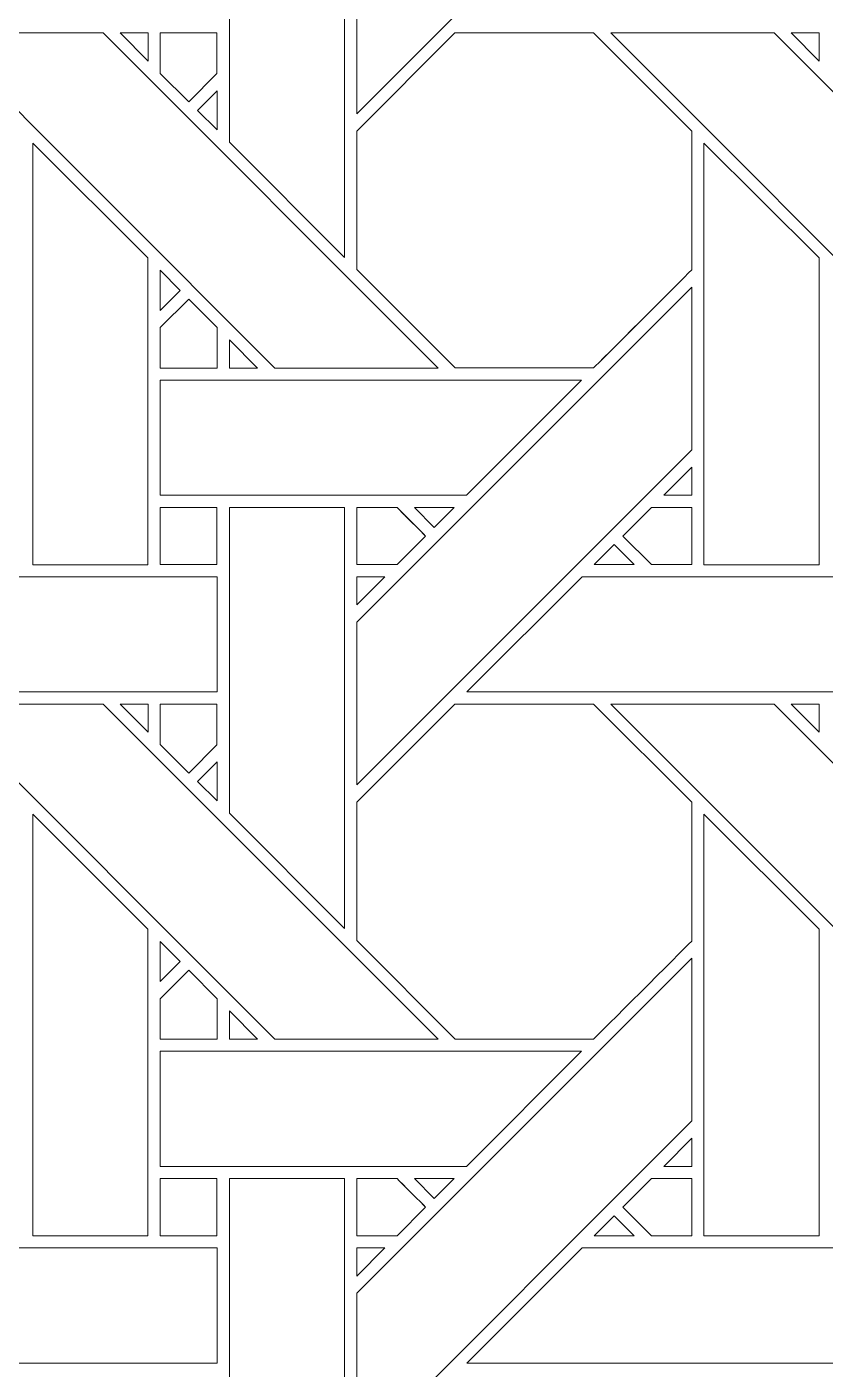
# Model space of a CAD drawing. Header units: inches. Extents: x 4.4 to 20.4, y 5.1 to 13.1.
# Drawn here: x 8.359 to 9.488, y 9.342 to 11.239 of the extents above; entities that cross this region are included whole.
import ezdxf

# ---------------------------------------------------------------- set-up
doc = ezdxf.new("R2010")
doc.units = ezdxf.units.IN
doc.header["$MEASUREMENT"] = 0
doc.layers.add('Design', color=7, linetype='Continuous', lineweight=0)

msp = doc.modelspace()

# ---------------------------------------------------------------- linework, layer by layer
at = {"layer": 'Design'}
for points, knots in [([(4.3829, 13.0948), (4.3829, 13.0948), (4.3829, 5.0948), (4.3829, 5.0948), (4.3829, 5.0948), (20.3829, 5.0948), (20.3829, 5.0948), (20.3829, 5.0948), (20.3829, 13.0948), (20.3829, 13.0948), (20.3829, 13.0948), (4.3829, 13.0948), (4.3829, 13.0948)], [0, 0, 0, 0, 1, 1, 1, 2, 2, 2, 3, 3, 3, 4, 4, 4, 4]), ([(5.0119, 5.7183), (5.0119, 5.7183), (19.7539, 5.7183), (19.7539, 5.7183), (19.7539, 5.7183), (19.7539, 12.4753), (19.7539, 12.4753), (19.7539, 12.4753), (5.0119, 12.4753), (5.0119, 12.4753), (5.0119, 12.4753), (5.0119, 5.7183), (5.0119, 5.7183)], [0, 0, 0, 0, 1, 1, 1, 2, 2, 2, 3, 3, 3, 4, 4, 4, 4]), ([(9.2992, 11.5899), (9.2992, 11.5899), (8.8255, 11.1163), (8.8255, 11.1163), (8.8255, 11.1163), (8.8255, 11.3464), (8.8255, 11.3464), (8.8255, 11.3464), (9.2992, 11.82), (9.2992, 11.82), (9.2992, 11.82), (9.2992, 11.5899), (9.2992, 11.5899)], [0, 0, 0, 0, 1, 1, 1, 2, 2, 2, 3, 3, 3, 4, 4, 4, 4]), ([(8.6454, 11.0763), (8.6454, 11.0763), (8.6454, 11.5085), (8.6454, 11.5085), (8.6454, 11.5085), (8.8083, 11.5085), (8.8083, 11.5085), (8.8083, 11.5085), (8.8083, 10.9133), (8.8083, 10.9133), (8.8083, 10.9133), (8.6454, 11.0763), (8.6454, 11.0763)], [0, 0, 0, 0, 1, 1, 1, 2, 2, 2, 3, 3, 3, 4, 4, 4, 4]), ([(8.9405, 10.7569), (8.9405, 10.7569), (8.7095, 10.7569), (8.7095, 10.7569), (8.7095, 10.7569), (8.2359, 11.2306), (8.2359, 11.2306), (8.2359, 11.2306), (8.4668, 11.2306), (8.4668, 11.2306), (8.4668, 11.2306), (8.9405, 10.7569), (8.9405, 10.7569)], [0, 0, 0, 0, 1, 1, 1, 2, 2, 2, 3, 3, 3, 4, 4, 4, 4]), ([(8.491, 11.2306), (8.491, 11.2306), (8.5304, 11.2306), (8.5304, 11.2306), (8.5304, 11.2306), (8.5304, 11.1908), (8.5304, 11.1908), (8.5304, 11.1908), (8.491, 11.2306), (8.491, 11.2306)], [0, 0, 0, 0, 1, 1, 1, 2, 2, 2, 3, 3, 3, 3]), ([(8.6278, 11.2306), (8.6278, 11.2306), (8.6278, 11.173), (8.6278, 11.173), (8.6278, 11.173), (8.5879, 11.1331), (8.5879, 11.1331), (8.5879, 11.1331), (8.5476, 11.1734), (8.5476, 11.1734), (8.5476, 11.1734), (8.5476, 11.2306), (8.5476, 11.2306), (8.5476, 11.2306), (8.6278, 11.2306), (8.6278, 11.2306)], [0, 0, 0, 0, 1, 1, 1, 2, 2, 2, 3, 3, 3, 4, 4, 4, 5, 5, 5, 5]), ([(8.6278, 11.173), (8.6278, 11.173), (8.5879, 11.1331), (8.5879, 11.1331), (8.5879, 11.1331), (8.5476, 11.1734), (8.5476, 11.1734), (8.5476, 11.1734), (8.5476, 11.2306), (8.5476, 11.2306), (8.5476, 11.2306), (8.6278, 11.2306), (8.6278, 11.2306), (8.6278, 11.2306), (8.6278, 11.173), (8.6278, 11.173)], [0, 0, 0, 0, 1, 1, 1, 2, 2, 2, 3, 3, 3, 4, 4, 4, 5, 5, 5, 5]), ([(9.1604, 10.757), (9.1604, 10.757), (8.9647, 10.757), (8.9647, 10.757), (8.9647, 10.757), (8.8255, 10.8962), (8.8255, 10.8962), (8.8255, 10.8962), (8.8255, 11.0919), (8.8255, 11.0919), (8.8255, 11.0919), (8.9642, 11.2306), (8.9642, 11.2306), (8.9642, 11.2306), (9.1604, 11.2306), (9.1604, 11.2306), (9.1604, 11.2306), (9.2991, 11.0919), (9.2991, 11.0919), (9.2991, 11.0919), (9.2991, 10.8957), (9.2991, 10.8957), (9.2813, 10.8777), (9.1694, 10.766), (9.1604, 10.757)], [0, 0, 0, 0, 1, 1, 1, 2, 2, 2, 3, 3, 3, 4, 4, 4, 5, 5, 5, 6, 6, 6, 7, 7, 7, 8, 8, 8, 8]), ([(9.1604, 11.2306), (9.1604, 11.2306), (9.2991, 11.0919), (9.2991, 11.0919), (9.2991, 11.0919), (9.2991, 10.8957), (9.2991, 10.8957), (9.281, 10.8774), (9.1691, 10.7658), (9.1604, 10.757), (9.1604, 10.757), (8.9647, 10.757), (8.9647, 10.757), (8.9647, 10.757), (8.8255, 10.8962), (8.8255, 10.8962), (8.8255, 10.8962), (8.8255, 11.0919), (8.8255, 11.0919), (8.8255, 11.0919), (8.9642, 11.2306), (8.9642, 11.2306), (8.9642, 11.2306), (9.1604, 11.2306), (9.1604, 11.2306)], [0, 0, 0, 0, 1, 1, 1, 2, 2, 2, 3, 3, 3, 4, 4, 4, 5, 5, 5, 6, 6, 6, 7, 7, 7, 8, 8, 8, 8]), ([(9.8892, 10.7569), (9.8892, 10.7569), (9.6582, 10.7569), (9.6582, 10.7569), (9.6582, 10.7569), (9.1846, 11.2306), (9.1846, 11.2306), (9.1846, 11.2306), (9.4156, 11.2306), (9.4156, 11.2306), (9.4156, 11.2306), (9.8892, 10.7569), (9.8892, 10.7569)], [0, 0, 0, 0, 1, 1, 1, 2, 2, 2, 3, 3, 3, 4, 4, 4, 4]), ([(9.4397, 11.2306), (9.4397, 11.2306), (9.4791, 11.2306), (9.4791, 11.2306), (9.4791, 11.2306), (9.4791, 11.1908), (9.4791, 11.1908), (9.4791, 11.1908), (9.4397, 11.2306), (9.4397, 11.2306)], [0, 0, 0, 0, 1, 1, 1, 2, 2, 2, 3, 3, 3, 3]), ([(8.6279, 11.1488), (8.6279, 11.1488), (8.6279, 11.0936), (8.6279, 11.0936), (8.6279, 11.0936), (8.6001, 11.121), (8.6001, 11.121), (8.6001, 11.121), (8.6279, 11.1488), (8.6279, 11.1488)], [0, 0, 0, 0, 1, 1, 1, 2, 2, 2, 3, 3, 3, 3]), ([(8.3676, 10.4789), (8.3676, 10.4789), (8.3676, 11.0748), (8.3676, 11.0748), (8.3676, 11.0748), (8.5303, 10.9126), (8.5303, 10.9126), (8.5303, 10.9126), (8.5303, 10.4789), (8.5303, 10.4789), (8.5303, 10.4789), (8.3676, 10.4789), (8.3676, 10.4789)], [0, 0, 0, 0, 1, 1, 1, 2, 2, 2, 3, 3, 3, 4, 4, 4, 4]), ([(9.3163, 10.4789), (9.3163, 10.4789), (9.3163, 11.0748), (9.3163, 11.0748), (9.3163, 11.0748), (9.4791, 10.9126), (9.4791, 10.9126), (9.4791, 10.9126), (9.4791, 10.4789), (9.4791, 10.4789), (9.4791, 10.4789), (9.3163, 10.4789), (9.3163, 10.4789)], [0, 0, 0, 0, 1, 1, 1, 2, 2, 2, 3, 3, 3, 4, 4, 4, 4]), ([(8.5476, 10.8384), (8.5476, 10.8384), (8.5476, 10.8951), (8.5476, 10.8951), (8.5476, 10.8951), (8.5758, 10.8666), (8.5758, 10.8666), (8.5758, 10.8666), (8.5476, 10.8384), (8.5476, 10.8384)], [0, 0, 0, 0, 1, 1, 1, 2, 2, 2, 3, 3, 3, 3]), ([(8.5476, 10.7567), (8.5476, 10.7567), (8.5476, 10.814), (8.5476, 10.814), (8.5476, 10.814), (8.5879, 10.8544), (8.5879, 10.8544), (8.5879, 10.8544), (8.6282, 10.814), (8.6282, 10.814), (8.6282, 10.814), (8.6282, 10.7567), (8.6282, 10.7567), (8.6282, 10.7567), (8.5476, 10.7567), (8.5476, 10.7567)], [0, 0, 0, 0, 1, 1, 1, 2, 2, 2, 3, 3, 3, 4, 4, 4, 5, 5, 5, 5]), ([(8.5879, 10.8544), (8.5879, 10.8544), (8.6282, 10.814), (8.6282, 10.814), (8.6282, 10.814), (8.6282, 10.7567), (8.6282, 10.7567), (8.6282, 10.7567), (8.5476, 10.7567), (8.5476, 10.7567), (8.5476, 10.7567), (8.5476, 10.814), (8.5476, 10.814), (8.5476, 10.814), (8.5879, 10.8544), (8.5879, 10.8544)], [0, 0, 0, 0, 1, 1, 1, 2, 2, 2, 3, 3, 3, 4, 4, 4, 5, 5, 5, 5]), ([(9.2992, 10.6412), (9.2992, 10.6412), (8.8255, 10.1675), (8.8255, 10.1675), (8.8255, 10.1675), (8.8255, 10.3976), (8.8255, 10.3976), (8.8255, 10.3976), (9.2992, 10.8712), (9.2992, 10.8712), (9.2992, 10.8712), (9.2992, 10.6412), (9.2992, 10.6412)], [0, 0, 0, 0, 1, 1, 1, 2, 2, 2, 3, 3, 3, 4, 4, 4, 4]), ([(8.6455, 10.7569), (8.6455, 10.7569), (8.6455, 10.7967), (8.6455, 10.7967), (8.6455, 10.7967), (8.6853, 10.7569), (8.6853, 10.7569), (8.6853, 10.7569), (8.6455, 10.7569), (8.6455, 10.7569)], [0, 0, 0, 0, 1, 1, 1, 2, 2, 2, 3, 3, 3, 3]), ([(9.1433, 10.7397), (9.1433, 10.7397), (8.9806, 10.577), (8.9806, 10.577), (8.9806, 10.577), (8.5476, 10.577), (8.5476, 10.577), (8.5476, 10.577), (8.5476, 10.7397), (8.5476, 10.7397), (8.5476, 10.7397), (9.1433, 10.7397), (9.1433, 10.7397)], [0, 0, 0, 0, 1, 1, 1, 2, 2, 2, 3, 3, 3, 4, 4, 4, 4]), ([(9.2992, 10.577), (9.2992, 10.577), (9.2594, 10.577), (9.2594, 10.577), (9.2594, 10.577), (9.2992, 10.6168), (9.2992, 10.6168), (9.2992, 10.6168), (9.2992, 10.577), (9.2992, 10.577)], [0, 0, 0, 0, 1, 1, 1, 2, 2, 2, 3, 3, 3, 3]), ([(8.5476, 10.479), (8.5476, 10.479), (8.5476, 10.5598), (8.5476, 10.5598), (8.5476, 10.5598), (8.6278, 10.5598), (8.6278, 10.5598), (8.6278, 10.5598), (8.6278, 10.479), (8.6278, 10.479), (8.6278, 10.479), (8.5476, 10.479), (8.5476, 10.479)], [0, 0, 0, 0, 1, 1, 1, 2, 2, 2, 3, 3, 3, 4, 4, 4, 4]), ([(8.6278, 10.5598), (8.6278, 10.5598), (8.6278, 10.479), (8.6278, 10.479), (8.6278, 10.479), (8.5476, 10.479), (8.5476, 10.479), (8.5476, 10.479), (8.5476, 10.5598), (8.5476, 10.5598), (8.5476, 10.5598), (8.6278, 10.5598), (8.6278, 10.5598)], [0, 0, 0, 0, 1, 1, 1, 2, 2, 2, 3, 3, 3, 4, 4, 4, 4]), ([(8.6454, 10.1275), (8.6454, 10.1275), (8.6454, 10.5597), (8.6454, 10.5597), (8.6454, 10.5597), (8.8083, 10.5597), (8.8083, 10.5597), (8.8083, 10.5597), (8.8083, 9.9646), (8.8083, 9.9646), (8.8083, 9.9646), (8.6454, 10.1275), (8.6454, 10.1275)], [0, 0, 0, 0, 1, 1, 1, 2, 2, 2, 3, 3, 3, 4, 4, 4, 4]), ([(8.8255, 10.479), (8.8255, 10.479), (8.8255, 10.5598), (8.8255, 10.5598), (8.8255, 10.5598), (8.8825, 10.5598), (8.8825, 10.5598), (8.8877, 10.5546), (8.9184, 10.5238), (8.9228, 10.5194), (8.9228, 10.5194), (8.8824, 10.479), (8.8824, 10.479), (8.8824, 10.479), (8.8255, 10.479), (8.8255, 10.479)], [0, 0, 0, 0, 1, 1, 1, 2, 2, 2, 3, 3, 3, 4, 4, 4, 5, 5, 5, 5]), ([(8.9228, 10.5194), (8.9228, 10.5194), (8.8824, 10.479), (8.8824, 10.479), (8.8824, 10.479), (8.8255, 10.479), (8.8255, 10.479), (8.8255, 10.479), (8.8255, 10.5598), (8.8255, 10.5598), (8.8255, 10.5598), (8.8825, 10.5598), (8.8825, 10.5598), (8.8878, 10.5545), (8.9186, 10.5237), (8.9228, 10.5194)], [0, 0, 0, 0, 1, 1, 1, 2, 2, 2, 3, 3, 3, 4, 4, 4, 5, 5, 5, 5]), ([(8.9069, 10.5597), (8.9069, 10.5597), (8.9634, 10.5597), (8.9634, 10.5597), (8.9634, 10.5597), (8.9351, 10.5316), (8.9351, 10.5316), (8.9351, 10.5316), (8.9069, 10.5597), (8.9069, 10.5597)], [0, 0, 0, 0, 1, 1, 1, 2, 2, 2, 3, 3, 3, 3]), ([(9.242, 10.479), (9.242, 10.479), (9.2017, 10.5194), (9.2017, 10.5194), (9.2017, 10.5194), (9.2421, 10.5598), (9.2421, 10.5598), (9.2421, 10.5598), (9.2991, 10.5598), (9.2991, 10.5598), (9.2991, 10.5598), (9.2991, 10.479), (9.2991, 10.479), (9.2991, 10.479), (9.242, 10.479), (9.242, 10.479)], [0, 0, 0, 0, 1, 1, 1, 2, 2, 2, 3, 3, 3, 4, 4, 4, 5, 5, 5, 5]), ([(9.2017, 10.5194), (9.2017, 10.5194), (9.2421, 10.5598), (9.2421, 10.5598), (9.2421, 10.5598), (9.2991, 10.5598), (9.2991, 10.5598), (9.2991, 10.5598), (9.2991, 10.479), (9.2991, 10.479), (9.2991, 10.479), (9.242, 10.479), (9.242, 10.479), (9.242, 10.479), (9.2017, 10.5194), (9.2017, 10.5194)], [0, 0, 0, 0, 1, 1, 1, 2, 2, 2, 3, 3, 3, 4, 4, 4, 5, 5, 5, 5]), ([(9.2178, 10.479), (9.2178, 10.479), (9.1613, 10.479), (9.1613, 10.479), (9.1613, 10.479), (9.1896, 10.5072), (9.1896, 10.5072), (9.1896, 10.5072), (9.2178, 10.479), (9.2178, 10.479)], [0, 0, 0, 0, 1, 1, 1, 2, 2, 2, 3, 3, 3, 3]), ([(8.6279, 10.4618), (8.6279, 10.4618), (8.6279, 10.299), (8.6279, 10.299), (8.6279, 10.299), (8.0326, 10.299), (8.0326, 10.299), (8.0326, 10.299), (8.1955, 10.4618), (8.1955, 10.4618), (8.1955, 10.4618), (8.6279, 10.4618), (8.6279, 10.4618)], [0, 0, 0, 0, 1, 1, 1, 2, 2, 2, 3, 3, 3, 4, 4, 4, 4]), ([(8.8653, 10.4618), (8.8653, 10.4618), (8.8255, 10.422), (8.8255, 10.422), (8.8255, 10.422), (8.8255, 10.4618), (8.8255, 10.4618), (8.8255, 10.4618), (8.8653, 10.4618), (8.8653, 10.4618)], [0, 0, 0, 0, 1, 1, 1, 2, 2, 2, 3, 3, 3, 3]), ([(9.5766, 10.4618), (9.5766, 10.4618), (9.5766, 10.299), (9.5766, 10.299), (9.5766, 10.299), (8.9813, 10.299), (8.9813, 10.299), (8.9813, 10.299), (9.1442, 10.4618), (9.1442, 10.4618), (9.1442, 10.4618), (9.5766, 10.4618), (9.5766, 10.4618)], [0, 0, 0, 0, 1, 1, 1, 2, 2, 2, 3, 3, 3, 4, 4, 4, 4]), ([(8.9405, 9.8082), (8.9405, 9.8082), (8.7095, 9.8082), (8.7095, 9.8082), (8.7095, 9.8082), (8.2359, 10.2819), (8.2359, 10.2819), (8.2359, 10.2819), (8.4669, 10.2819), (8.4669, 10.2819), (8.4669, 10.2819), (8.9405, 9.8082), (8.9405, 9.8082)], [0, 0, 0, 0, 1, 1, 1, 2, 2, 2, 3, 3, 3, 4, 4, 4, 4]), ([(8.491, 10.2819), (8.491, 10.2819), (8.5304, 10.2819), (8.5304, 10.2819), (8.5304, 10.2819), (8.5304, 10.242), (8.5304, 10.242), (8.5304, 10.242), (8.491, 10.2819), (8.491, 10.2819)], [0, 0, 0, 0, 1, 1, 1, 2, 2, 2, 3, 3, 3, 3]), ([(8.6278, 10.2819), (8.6278, 10.2819), (8.6278, 10.2243), (8.6278, 10.2243), (8.6278, 10.2243), (8.5879, 10.1843), (8.5879, 10.1843), (8.5879, 10.1843), (8.5476, 10.2247), (8.5476, 10.2247), (8.5476, 10.2247), (8.5476, 10.2819), (8.5476, 10.2819), (8.5476, 10.2819), (8.6278, 10.2819), (8.6278, 10.2819)], [0, 0, 0, 0, 1, 1, 1, 2, 2, 2, 3, 3, 3, 4, 4, 4, 5, 5, 5, 5]), ([(8.6278, 10.2243), (8.6278, 10.2243), (8.5879, 10.1843), (8.5879, 10.1843), (8.5879, 10.1843), (8.5476, 10.2247), (8.5476, 10.2247), (8.5476, 10.2247), (8.5476, 10.2819), (8.5476, 10.2819), (8.5476, 10.2819), (8.6278, 10.2819), (8.6278, 10.2819), (8.6278, 10.2819), (8.6278, 10.2243), (8.6278, 10.2243)], [0, 0, 0, 0, 1, 1, 1, 2, 2, 2, 3, 3, 3, 4, 4, 4, 5, 5, 5, 5]), ([(9.1604, 9.8083), (9.1604, 9.8083), (8.9647, 9.8083), (8.9647, 9.8083), (8.9647, 9.8083), (8.8255, 9.9475), (8.8255, 9.9475), (8.8255, 9.9475), (8.8255, 10.1432), (8.8255, 10.1432), (8.8255, 10.1432), (8.9642, 10.2819), (8.9642, 10.2819), (8.9642, 10.2819), (9.1604, 10.2819), (9.1604, 10.2819), (9.1604, 10.2819), (9.2991, 10.1432), (9.2991, 10.1432), (9.2991, 10.1432), (9.2991, 9.9469), (9.2991, 9.9469), (9.2813, 9.929), (9.1694, 9.8173), (9.1604, 9.8083)], [0, 0, 0, 0, 1, 1, 1, 2, 2, 2, 3, 3, 3, 4, 4, 4, 5, 5, 5, 6, 6, 6, 7, 7, 7, 8, 8, 8, 8]), ([(9.2991, 10.1432), (9.2991, 10.1432), (9.2991, 9.9469), (9.2991, 9.9469), (9.2813, 9.929), (9.1694, 9.8173), (9.1604, 9.8083), (9.1604, 9.8083), (8.9647, 9.8083), (8.9647, 9.8083), (8.9647, 9.8083), (8.8255, 9.9475), (8.8255, 9.9475), (8.8255, 9.9475), (8.8255, 10.1432), (8.8255, 10.1432), (8.8255, 10.1432), (8.9642, 10.2819), (8.9642, 10.2819), (8.9642, 10.2819), (9.1604, 10.2819), (9.1604, 10.2819), (9.1604, 10.2819), (9.2991, 10.1432), (9.2991, 10.1432)], [0, 0, 0, 0, 1, 1, 1, 2, 2, 2, 3, 3, 3, 4, 4, 4, 5, 5, 5, 6, 6, 6, 7, 7, 7, 8, 8, 8, 8]), ([(9.8892, 9.8082), (9.8892, 9.8082), (9.6582, 9.8082), (9.6582, 9.8082), (9.6582, 9.8082), (9.1846, 10.2819), (9.1846, 10.2819), (9.1846, 10.2819), (9.4156, 10.2819), (9.4156, 10.2819), (9.4156, 10.2819), (9.8892, 9.8082), (9.8892, 9.8082)], [0, 0, 0, 0, 1, 1, 1, 2, 2, 2, 3, 3, 3, 4, 4, 4, 4]), ([(9.4397, 10.2819), (9.4397, 10.2819), (9.4791, 10.2819), (9.4791, 10.2819), (9.4791, 10.2819), (9.4791, 10.242), (9.4791, 10.242), (9.4791, 10.242), (9.4397, 10.2819), (9.4397, 10.2819)], [0, 0, 0, 0, 1, 1, 1, 2, 2, 2, 3, 3, 3, 3]), ([(8.6279, 10.2), (8.6279, 10.2), (8.6279, 10.1449), (8.6279, 10.1449), (8.6279, 10.1449), (8.6001, 10.1723), (8.6001, 10.1723), (8.6001, 10.1723), (8.6279, 10.2), (8.6279, 10.2)], [0, 0, 0, 0, 1, 1, 1, 2, 2, 2, 3, 3, 3, 3]), ([(8.3676, 9.5302), (8.3676, 9.5302), (8.3676, 10.1261), (8.3676, 10.1261), (8.3676, 10.1261), (8.5303, 9.9639), (8.5303, 9.9639), (8.5303, 9.9639), (8.5303, 9.5302), (8.5303, 9.5302), (8.5303, 9.5302), (8.3676, 9.5302), (8.3676, 9.5302)], [0, 0, 0, 0, 1, 1, 1, 2, 2, 2, 3, 3, 3, 4, 4, 4, 4]), ([(9.3163, 9.5302), (9.3163, 9.5302), (9.3163, 10.1261), (9.3163, 10.1261), (9.3163, 10.1261), (9.4791, 9.9639), (9.4791, 9.9639), (9.4791, 9.9639), (9.4791, 9.5302), (9.4791, 9.5302), (9.4791, 9.5302), (9.3163, 9.5302), (9.3163, 9.5302)], [0, 0, 0, 0, 1, 1, 1, 2, 2, 2, 3, 3, 3, 4, 4, 4, 4]), ([(8.5476, 9.8897), (8.5476, 9.8897), (8.5476, 9.9464), (8.5476, 9.9464), (8.5476, 9.9464), (8.5758, 9.9178), (8.5758, 9.9178), (8.5758, 9.9178), (8.5476, 9.8897), (8.5476, 9.8897)], [0, 0, 0, 0, 1, 1, 1, 2, 2, 2, 3, 3, 3, 3]), ([(8.5476, 9.808), (8.5476, 9.808), (8.5476, 9.8653), (8.5476, 9.8653), (8.5476, 9.8653), (8.5879, 9.9056), (8.5879, 9.9056), (8.5879, 9.9056), (8.6282, 9.8653), (8.6282, 9.8653), (8.6282, 9.8653), (8.6282, 9.808), (8.6282, 9.808), (8.6282, 9.808), (8.5476, 9.808), (8.5476, 9.808)], [0, 0, 0, 0, 1, 1, 1, 2, 2, 2, 3, 3, 3, 4, 4, 4, 5, 5, 5, 5]), ([(8.5879, 9.9056), (8.5879, 9.9056), (8.6282, 9.8653), (8.6282, 9.8653), (8.6282, 9.8653), (8.6282, 9.808), (8.6282, 9.808), (8.6282, 9.808), (8.5476, 9.808), (8.5476, 9.808), (8.5476, 9.808), (8.5476, 9.8653), (8.5476, 9.8653), (8.5476, 9.8653), (8.5879, 9.9056), (8.5879, 9.9056)], [0, 0, 0, 0, 1, 1, 1, 2, 2, 2, 3, 3, 3, 4, 4, 4, 5, 5, 5, 5]), ([(9.2992, 9.6925), (9.2992, 9.6925), (8.8255, 9.2188), (8.8255, 9.2188), (8.8255, 9.2188), (8.8255, 9.4489), (8.8255, 9.4489), (8.8255, 9.4489), (9.2992, 9.9225), (9.2992, 9.9225), (9.2992, 9.9225), (9.2992, 9.6925), (9.2992, 9.6925)], [0, 0, 0, 0, 1, 1, 1, 2, 2, 2, 3, 3, 3, 4, 4, 4, 4]), ([(8.6455, 9.8082), (8.6455, 9.8082), (8.6455, 9.848), (8.6455, 9.848), (8.6455, 9.848), (8.6853, 9.8082), (8.6853, 9.8082), (8.6853, 9.8082), (8.6455, 9.8082), (8.6455, 9.8082)], [0, 0, 0, 0, 1, 1, 1, 2, 2, 2, 3, 3, 3, 3]), ([(9.1433, 9.791), (9.1433, 9.791), (8.9806, 9.6283), (8.9806, 9.6283), (8.9806, 9.6283), (8.5476, 9.6283), (8.5476, 9.6283), (8.5476, 9.6283), (8.5476, 9.791), (8.5476, 9.791), (8.5476, 9.791), (9.1433, 9.791), (9.1433, 9.791)], [0, 0, 0, 0, 1, 1, 1, 2, 2, 2, 3, 3, 3, 4, 4, 4, 4]), ([(9.2992, 9.6283), (9.2992, 9.6283), (9.2594, 9.6283), (9.2594, 9.6283), (9.2594, 9.6283), (9.2992, 9.6681), (9.2992, 9.6681), (9.2992, 9.6681), (9.2992, 9.6283), (9.2992, 9.6283)], [0, 0, 0, 0, 1, 1, 1, 2, 2, 2, 3, 3, 3, 3]), ([(8.5476, 9.5302), (8.5476, 9.5302), (8.5476, 9.611), (8.5476, 9.611), (8.5476, 9.611), (8.6278, 9.611), (8.6278, 9.611), (8.6278, 9.611), (8.6278, 9.5302), (8.6278, 9.5302), (8.6278, 9.5302), (8.5476, 9.5302), (8.5476, 9.5302)], [0, 0, 0, 0, 1, 1, 1, 2, 2, 2, 3, 3, 3, 4, 4, 4, 4]), ([(8.6278, 9.611), (8.6278, 9.611), (8.6278, 9.5302), (8.6278, 9.5302), (8.6278, 9.5302), (8.5476, 9.5302), (8.5476, 9.5302), (8.5476, 9.5302), (8.5476, 9.611), (8.5476, 9.611), (8.5476, 9.611), (8.6278, 9.611), (8.6278, 9.611)], [0, 0, 0, 0, 1, 1, 1, 2, 2, 2, 3, 3, 3, 4, 4, 4, 4]), ([(8.6454, 9.1788), (8.6454, 9.1788), (8.6454, 9.611), (8.6454, 9.611), (8.6454, 9.611), (8.8083, 9.611), (8.8083, 9.611), (8.8083, 9.611), (8.8083, 9.0159), (8.8083, 9.0159), (8.8083, 9.0159), (8.6454, 9.1788), (8.6454, 9.1788)], [0, 0, 0, 0, 1, 1, 1, 2, 2, 2, 3, 3, 3, 4, 4, 4, 4]), ([(8.8255, 9.5303), (8.8255, 9.5303), (8.8255, 9.611), (8.8255, 9.611), (8.8255, 9.611), (8.8825, 9.611), (8.8825, 9.611), (8.8877, 9.6059), (8.9184, 9.5751), (8.9228, 9.5707), (8.9228, 9.5707), (8.8824, 9.5303), (8.8824, 9.5303), (8.8824, 9.5303), (8.8255, 9.5303), (8.8255, 9.5303)], [0, 0, 0, 0, 1, 1, 1, 2, 2, 2, 3, 3, 3, 4, 4, 4, 5, 5, 5, 5]), ([(8.9228, 9.5707), (8.9228, 9.5707), (8.8824, 9.5303), (8.8824, 9.5303), (8.8824, 9.5303), (8.8255, 9.5303), (8.8255, 9.5303), (8.8255, 9.5303), (8.8255, 9.611), (8.8255, 9.611), (8.8255, 9.611), (8.8825, 9.611), (8.8825, 9.611), (8.8878, 9.6058), (8.9186, 9.5749), (8.9228, 9.5707)], [0, 0, 0, 0, 1, 1, 1, 2, 2, 2, 3, 3, 3, 4, 4, 4, 5, 5, 5, 5]), ([(8.9069, 9.611), (8.9069, 9.611), (8.9634, 9.611), (8.9634, 9.611), (8.9634, 9.611), (8.9351, 9.5828), (8.9351, 9.5828), (8.9351, 9.5828), (8.9069, 9.611), (8.9069, 9.611)], [0, 0, 0, 0, 1, 1, 1, 2, 2, 2, 3, 3, 3, 3]), ([(9.242, 9.5302), (9.242, 9.5302), (9.2017, 9.5706), (9.2017, 9.5706), (9.2017, 9.5706), (9.2421, 9.611), (9.2421, 9.611), (9.2421, 9.611), (9.2991, 9.611), (9.2991, 9.611), (9.2991, 9.611), (9.2991, 9.5302), (9.2991, 9.5302), (9.2991, 9.5302), (9.242, 9.5302), (9.242, 9.5302)], [0, 0, 0, 0, 1, 1, 1, 2, 2, 2, 3, 3, 3, 4, 4, 4, 5, 5, 5, 5]), ([(9.2017, 9.5706), (9.2017, 9.5706), (9.2421, 9.611), (9.2421, 9.611), (9.2421, 9.611), (9.2991, 9.611), (9.2991, 9.611), (9.2991, 9.611), (9.2991, 9.5302), (9.2991, 9.5302), (9.2991, 9.5302), (9.242, 9.5302), (9.242, 9.5302), (9.242, 9.5302), (9.2017, 9.5706), (9.2017, 9.5706)], [0, 0, 0, 0, 1, 1, 1, 2, 2, 2, 3, 3, 3, 4, 4, 4, 5, 5, 5, 5]), ([(9.2178, 9.5302), (9.2178, 9.5302), (9.1613, 9.5302), (9.1613, 9.5302), (9.1613, 9.5302), (9.1896, 9.5585), (9.1896, 9.5585), (9.1896, 9.5585), (9.2178, 9.5302), (9.2178, 9.5302)], [0, 0, 0, 0, 1, 1, 1, 2, 2, 2, 3, 3, 3, 3]), ([(8.6279, 9.5131), (8.6279, 9.5131), (8.6279, 9.3503), (8.6279, 9.3503), (8.6279, 9.3503), (8.0326, 9.3503), (8.0326, 9.3503), (8.0326, 9.3503), (8.1954, 9.5131), (8.1954, 9.5131), (8.1954, 9.5131), (8.6279, 9.5131), (8.6279, 9.5131)], [0, 0, 0, 0, 1, 1, 1, 2, 2, 2, 3, 3, 3, 4, 4, 4, 4]), ([(8.8653, 9.5131), (8.8653, 9.5131), (8.8255, 9.4733), (8.8255, 9.4733), (8.8255, 9.4733), (8.8255, 9.5131), (8.8255, 9.5131), (8.8255, 9.5131), (8.8653, 9.5131), (8.8653, 9.5131)], [0, 0, 0, 0, 1, 1, 1, 2, 2, 2, 3, 3, 3, 3]), ([(9.5766, 9.5131), (9.5766, 9.5131), (9.5766, 9.3503), (9.5766, 9.3503), (9.5766, 9.3503), (8.9813, 9.3503), (8.9813, 9.3503), (8.9813, 9.3503), (9.1442, 9.5131), (9.1442, 9.5131), (9.1442, 9.5131), (9.5766, 9.5131), (9.5766, 9.5131)], [0, 0, 0, 0, 1, 1, 1, 2, 2, 2, 3, 3, 3, 4, 4, 4, 4])]:
    msp.add_open_spline(points, degree=3, knots=knots, dxfattribs=at)

doc.saveas('drawing.dxf')
